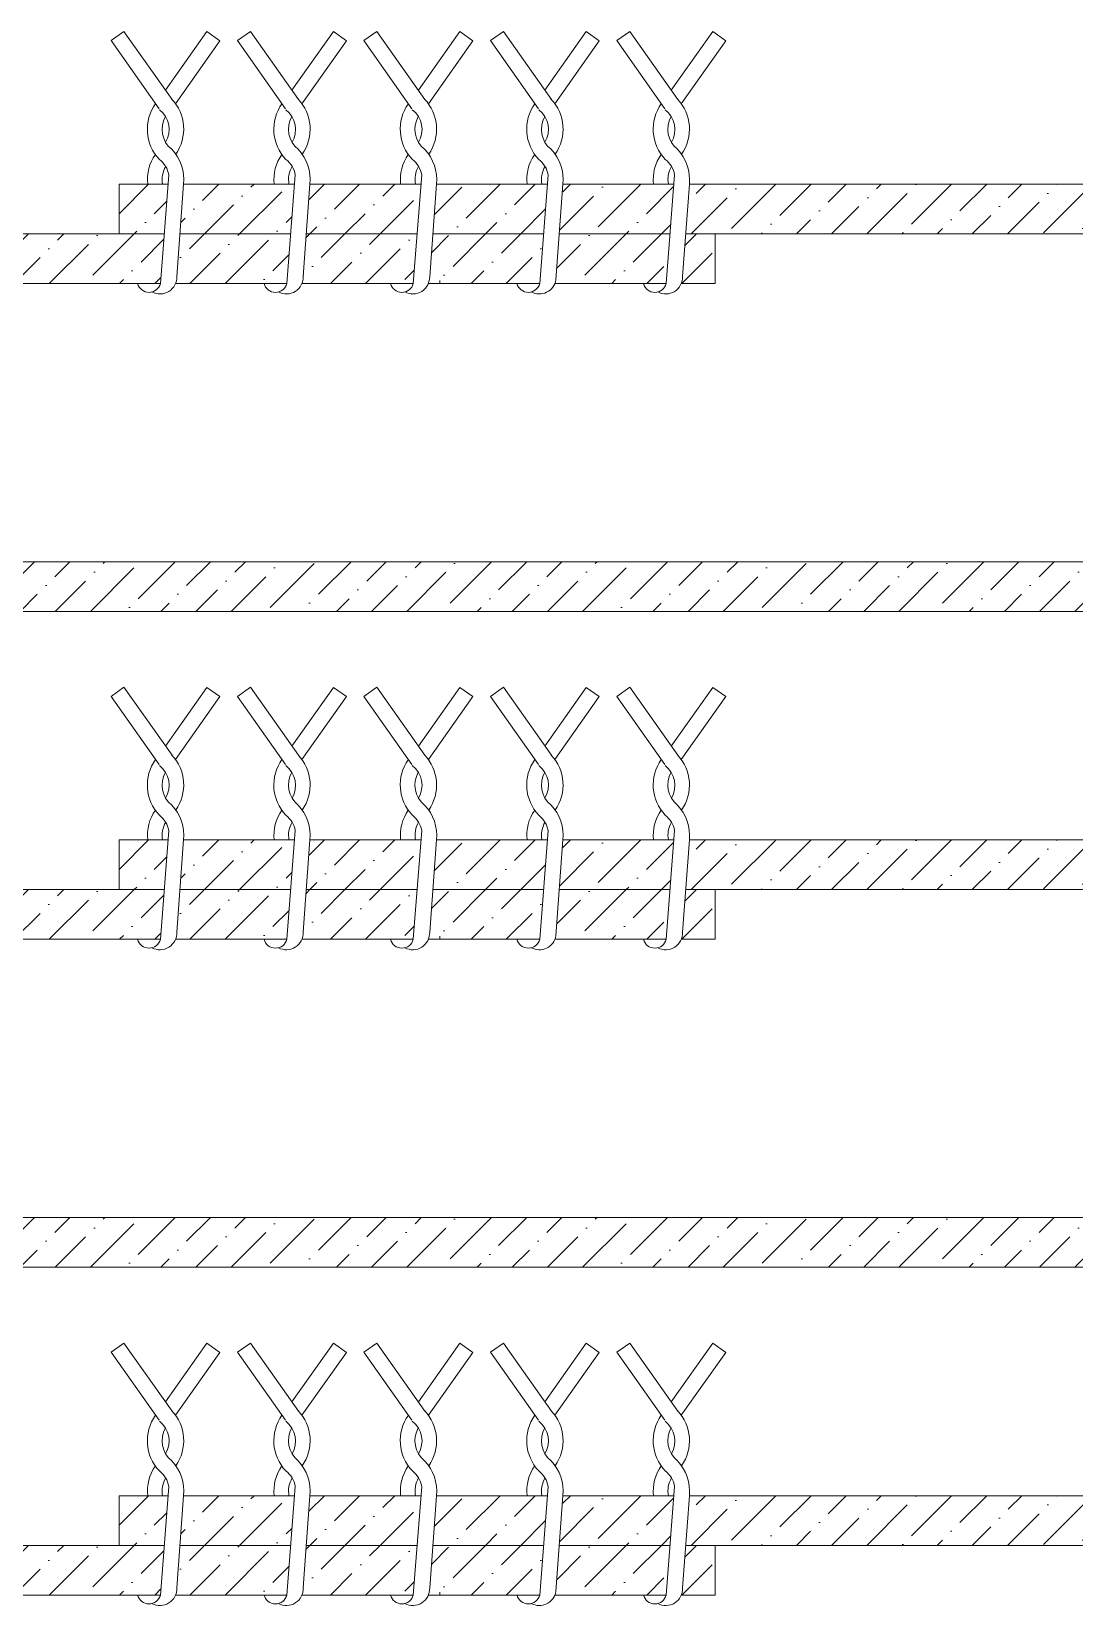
# Model space of a CAD drawing. Header units: millimetres. Extents: x 806395 to 2097197, y -233789 to 193681.
# Drawn here: x 2061384 to 2063902, y -100491 to -96691 of the extents above; entities that cross this region are included whole.
import ezdxf

# ---------------------------------------------------------------- set-up
doc = ezdxf.new("R2010")
doc.units = ezdxf.units.MM
doc.layers.add('XAMUTLAR', color=125, linetype='Continuous', lineweight=25)
pattern_1 = [(45, (-1735.91989, -1255.2616), (0.0530396377, 0.1944786716), [0.25003125, -0.05000625, 0, -0.05000625])]
pattern_2 = [(45, (-1730.521, -1256.5808), (0.0530396377, 0.1944786716), [0.25003125, -0.05000625, 0, -0.05000625])]
pattern_3 = [(45, (-1735.91989, -1257.9), (0.0530396377, 0.1944786716), [0.25003125, -0.05000625, 0, -0.05000625])]
pattern_4 = [(45, (-1730.521, -1259.2192), (0.0530396377, 0.1944786716), [0.25003125, -0.05000625, 0, -0.05000625])]
pattern_5 = [(45, (-1735.91989, -1260.53839), (0.0530396377, 0.1944786716), [0.25003125, -0.05000625, 0, -0.05000625])]

# ---------------------------------------------------------------- blocks, each defined once
blk = doc.blocks.new('425')
at = {"lineweight": 15, "ltscale": 0.1}
h = blk.add_hatch(dxfattribs=at)
h.set_pattern_fill('ANSI36', color=256, scale=0.0315)
h.set_pattern_definition(pattern_1)
h.paths.add_polyline_path([(137.47099033, -90.87899576), (137.45635526, -91.0789035), (137.90218832, -91.0789035), (137.91768596, -90.87899576)])
h.paths.add_polyline_path([(136.96219365, -90.87899576), (136.94755859, -91.0789035), (137.39339165, -91.0789035), (137.40888929, -90.87899576)])
h.paths.add_polyline_path([(136.45339698, -90.87899576), (136.43876192, -91.0789035), (136.88459498, -91.0789035), (136.90009262, -90.87899576)])
h.paths.add_polyline_path([(136.37579831, -91.0789035), (136.39129594, -90.87899576), (135.94460031, -90.87899576), (135.92996525, -91.0789035)])
h.paths.add_polyline_path([(135.86700164, -91.0789035), (135.88249927, -90.87899576), (135.68498196, -90.87899576), (135.68498196, -91.0789035)])
h = blk.add_hatch(dxfattribs=at)
h.set_pattern_fill('ANSI36', color=256, scale=0.0315)
h.set_pattern_definition([(45, (-1730.521, -1253.9424), (0.0530396377, 0.1944786716), [0.25003125, -0.05000625, 0, -0.05000625])])
edge = h.paths.add_edge_path()
edge.add_line((145.72894932, -90.87899576), (137.979787, -90.87899576))
edge.add_line((137.979787, -90.87899576), (137.96515194, -91.0789035))
edge.add_line((137.96515194, -91.0789035), (145.72470205, -91.0789035))
edge.add_spline(control_points=[(145.72470205, -91.0789035), (145.74163658, -91.07092977), (145.73155274, -91.05149918), (145.71498839, -91.02832486)], knot_values=[0.2186273172, 0.2186273172, 0.2186273172, 0.2186273172, 0.3036316135, 0.3036316135, 0.3036316135, 0.3036316135], degree=3, periodic=0)
edge.add_spline(control_points=[(145.71498839, -91.02832486), (145.69401891, -90.99898753), (145.63031597, -90.92719478), (145.69573178, -90.89522812), (145.72894932, -90.87899576)], knot_values=[0, 0, 0, 0, 0.1076104201, 0.2186273172, 0.2186273172, 0.2186273172, 0.2186273172], degree=3, periodic=0)
h = blk.add_hatch(dxfattribs=at)
h.set_pattern_fill('ANSI36', color=256, scale=0.0315)
h.set_pattern_definition(pattern_1)
edge = h.paths.add_edge_path()
edge.add_line((137.96515194, -91.0789035), (137.95260176, -91.25033274))
edge.add_arc((137.88472984, -91.25296286), 0.06792286, -22.368052035, 2.219170838, ccw=False)
edge.add_line((137.94754207, -91.27881123), (138.08387483, -91.27881123))
edge.add_line((138.08387483, -91.27881123), (138.08387483, -91.0789035))
edge.add_line((138.08387483, -91.0789035), (137.96515194, -91.0789035))
edge = h.paths.add_edge_path()
edge.add_line((137.45635526, -91.0789035), (137.44276376, -91.2645568))
edge.add_arc((137.3759257, -91.25307969), 0.0678163, 337.701613791, 350.256470569, ccw=False)
edge.add_line((137.43867072, -91.27881123), (137.88669068, -91.27881123))
edge.add_line((137.88669068, -91.27881123), (137.90218832, -91.0789035))
edge.add_line((137.90218832, -91.0789035), (137.45635526, -91.0789035))
edge = h.paths.add_edge_path()
edge.add_line((136.94755859, -91.0789035), (136.93500842, -91.25033274))
edge.add_arc((136.8671365, -91.25296286), 0.06792286, -22.368052035, 2.219170838, ccw=False)
edge.add_line((136.92994873, -91.27881123), (137.37789401, -91.27881123))
edge.add_line((137.37789401, -91.27881123), (137.39339165, -91.0789035))
edge.add_line((137.39339165, -91.0789035), (136.94755859, -91.0789035))
edge = h.paths.add_edge_path()
edge.add_arc((136.35833982, -91.25296286), 0.06792286, 337.631947965, 362.21917084)
edge.add_line((136.42621175, -91.25033274), (136.43876192, -91.0789035))
edge.add_line((136.43876192, -91.0789035), (136.88459498, -91.0789035))
edge.add_line((136.88459498, -91.0789035), (136.86909734, -91.27881123))
edge.add_line((136.86909734, -91.27881123), (136.42115206, -91.27881123))
edge = h.paths.add_edge_path()
edge.add_arc((135.84954315, -91.25296286), 0.06792286, 337.631947965, 362.219172684)
edge.add_line((135.91741507, -91.25033274), (135.92996525, -91.0789035))
edge.add_line((135.92996525, -91.0789035), (136.37579831, -91.0789035))
edge.add_line((136.37579831, -91.0789035), (136.36030067, -91.27881123))
edge.add_line((136.36030067, -91.27881123), (135.91235539, -91.27881123))
h.paths.add_polyline_path([(132.42070406, -91.0789035), (132.40273586, -91.08784486), (132.38597857, -91.09715973), (132.37164308, -91.10722159), (132.36094031, -91.11840394), (132.35508115, -91.13108029), (132.35521222, -91.14560132), (132.3611037, -91.16182969), (132.37120413, -91.1791594), (132.38390866, -91.19696551), (132.39761247, -91.21462312), (132.41071072, -91.23150729), (132.42159856, -91.24699311), (132.42867117, -91.26045566), (132.4303237, -91.27127001), (132.42495133, -91.27881123), (135.851504, -91.27881123), (135.86700164, -91.0789035)])
h = blk.add_hatch(dxfattribs=at)
h.set_pattern_fill('ANSI36', color=256, scale=0.0315)
h.set_pattern_definition(pattern_2)
edge = h.paths.add_edge_path()
edge.add_line((143.36404481, -92.39810196), (143.35149463, -92.56953121))
edge.add_arc((143.28362271, -92.57216133), 0.06792286, -22.368052035, 2.219170838, ccw=False)
edge.add_line((143.34643495, -92.5980097), (143.4827677, -92.5980097))
edge.add_line((143.4827677, -92.5980097), (143.4827677, -92.39810196))
edge.add_line((143.4827677, -92.39810196), (143.36404481, -92.39810196))
edge = h.paths.add_edge_path()
edge.add_line((142.85524814, -92.39810196), (142.84165663, -92.58375526))
edge.add_arc((142.77481857, -92.57227815), 0.0678163, 337.701613791, 350.256470569, ccw=False)
edge.add_line((142.83756359, -92.5980097), (143.28558355, -92.5980097))
edge.add_line((143.28558355, -92.5980097), (143.30108119, -92.39810196))
edge.add_line((143.30108119, -92.39810196), (142.85524814, -92.39810196))
edge = h.paths.add_edge_path()
edge.add_line((142.34645146, -92.39810196), (142.33390129, -92.56953121))
edge.add_arc((142.26602937, -92.57216133), 0.06792286, -22.368052035, 2.219170838, ccw=False)
edge.add_line((142.3288416, -92.5980097), (142.77678688, -92.5980097))
edge.add_line((142.77678688, -92.5980097), (142.79228452, -92.39810196))
edge.add_line((142.79228452, -92.39810196), (142.34645146, -92.39810196))
edge = h.paths.add_edge_path()
edge.add_arc((141.75723269, -92.57216133), 0.06792286, 337.631947965, 362.21917084)
edge.add_line((141.82510462, -92.56953121), (141.83765479, -92.39810196))
edge.add_line((141.83765479, -92.39810196), (142.28348785, -92.39810196))
edge.add_line((142.28348785, -92.39810196), (142.26799021, -92.5980097))
edge.add_line((142.26799021, -92.5980097), (141.82004493, -92.5980097))
h.paths.add_polyline_path([(141.25039687, -92.5980097), (141.26589451, -92.39810196), (132.35357168, -92.39810196), (132.35373096, -92.5980097)])
edge = h.paths.add_edge_path()
edge.add_arc((141.24843602, -92.57216133), 0.06792286, 337.631947965, 362.219172683)
edge.add_line((141.31630795, -92.5695312), (141.32885812, -92.39810196))
edge.add_line((141.32885812, -92.39810196), (141.77469118, -92.39810196))
edge.add_line((141.77469118, -92.39810196), (141.75919354, -92.5980097))
edge.add_line((141.75919354, -92.5980097), (141.31124826, -92.5980097))
h = blk.add_hatch(dxfattribs=at)
h.set_pattern_fill('ANSI36', color=256, scale=0.0315)
h.set_pattern_definition(pattern_3)
h.paths.add_polyline_path([(137.47099033, -93.51739268), (137.45635526, -93.71730042), (137.90218832, -93.71730042), (137.91768596, -93.51739268)])
h.paths.add_polyline_path([(136.96219365, -93.51739268), (136.94755859, -93.71730042), (137.39339165, -93.71730042), (137.40888929, -93.51739268)])
h.paths.add_polyline_path([(136.45339698, -93.51739268), (136.43876192, -93.71730042), (136.88459498, -93.71730042), (136.90009262, -93.51739268)])
h.paths.add_polyline_path([(136.37579831, -93.71730042), (136.39129594, -93.51739268), (135.94460031, -93.51739268), (135.92996525, -93.71730042)])
h.paths.add_polyline_path([(135.86700164, -93.71730042), (135.88249927, -93.51739268), (135.68498196, -93.51739268), (135.68498196, -93.71730042)])
h = blk.add_hatch(dxfattribs=at)
h.set_pattern_fill('ANSI36', color=256, scale=0.0315)
h.set_pattern_definition(pattern_2)
edge = h.paths.add_edge_path()
edge.add_line((145.72894932, -93.51739268), (137.979787, -93.51739268))
edge.add_line((137.979787, -93.51739268), (137.96515194, -93.71730042))
edge.add_line((137.96515194, -93.71730042), (145.72470205, -93.71730042))
edge.add_spline(control_points=[(145.72470205, -93.71730042), (145.74163658, -93.70932669), (145.73155274, -93.6898961), (145.71498839, -93.66672178)], knot_values=[0.2186273172, 0.2186273172, 0.2186273172, 0.2186273172, 0.3036316135, 0.3036316135, 0.3036316135, 0.3036316135], degree=3, periodic=0)
edge.add_spline(control_points=[(145.71498839, -93.66672178), (145.69401891, -93.63738446), (145.63031597, -93.56559171), (145.69573178, -93.53362505), (145.72894932, -93.51739268)], knot_values=[0, 0, 0, 0, 0.1076104201, 0.2186273172, 0.2186273172, 0.2186273172, 0.2186273172], degree=3, periodic=0)
h = blk.add_hatch(dxfattribs=at)
h.set_pattern_fill('ANSI36', color=256, scale=0.0315)
h.set_pattern_definition(pattern_3)
edge = h.paths.add_edge_path()
edge.add_line((137.96515194, -93.71730042), (137.95260176, -93.88872967))
edge.add_arc((137.88472984, -93.89135979), 0.06792286, -22.368052035, 2.219170838, ccw=False)
edge.add_line((137.94754207, -93.91720816), (138.08387483, -93.91720816))
edge.add_line((138.08387483, -93.91720816), (138.08387483, -93.71730042))
edge.add_line((138.08387483, -93.71730042), (137.96515194, -93.71730042))
edge = h.paths.add_edge_path()
edge.add_line((137.45635526, -93.71730042), (137.44276376, -93.90295372))
edge.add_arc((137.3759257, -93.89147661), 0.0678163, 337.701613791, 350.256470569, ccw=False)
edge.add_line((137.43867072, -93.91720816), (137.88669068, -93.91720816))
edge.add_line((137.88669068, -93.91720816), (137.90218832, -93.71730042))
edge.add_line((137.90218832, -93.71730042), (137.45635526, -93.71730042))
edge = h.paths.add_edge_path()
edge.add_line((136.94755859, -93.71730042), (136.93500842, -93.88872967))
edge.add_arc((136.8671365, -93.89135979), 0.06792286, -22.368052035, 2.219170838, ccw=False)
edge.add_line((136.92994873, -93.91720816), (137.37789401, -93.91720816))
edge.add_line((137.37789401, -93.91720816), (137.39339165, -93.71730042))
edge.add_line((137.39339165, -93.71730042), (136.94755859, -93.71730042))
edge = h.paths.add_edge_path()
edge.add_arc((136.35833982, -93.89135979), 0.06792286, 337.631947965, 362.21917084)
edge.add_line((136.42621175, -93.88872967), (136.43876192, -93.71730042))
edge.add_line((136.43876192, -93.71730042), (136.88459498, -93.71730042))
edge.add_line((136.88459498, -93.71730042), (136.86909734, -93.91720816))
edge.add_line((136.86909734, -93.91720816), (136.42115206, -93.91720816))
edge = h.paths.add_edge_path()
edge.add_arc((135.84954315, -93.89135979), 0.06792286, 337.631947965, 362.219172684)
edge.add_line((135.91741507, -93.88872967), (135.92996525, -93.71730042))
edge.add_line((135.92996525, -93.71730042), (136.37579831, -93.71730042))
edge.add_line((136.37579831, -93.71730042), (136.36030067, -93.91720816))
edge.add_line((136.36030067, -93.91720816), (135.91235539, -93.91720816))
h.paths.add_polyline_path([(132.42070406, -93.71730042), (132.40273586, -93.72624179), (132.38597857, -93.73555665), (132.37164308, -93.74561851), (132.36094031, -93.75680087), (132.35508115, -93.76947721), (132.35521222, -93.78399825), (132.3611037, -93.80022662), (132.37120413, -93.81755632), (132.38390866, -93.83536244), (132.39761247, -93.85302004), (132.41071072, -93.86990422), (132.42159856, -93.88539004), (132.42867117, -93.89885258), (132.4303237, -93.90966693), (132.42495133, -93.91720816), (135.851504, -93.91720816), (135.86700164, -93.71730042)])
h = blk.add_hatch(dxfattribs=at)
h.set_pattern_fill('ANSI36', color=256, scale=0.0315)
h.set_pattern_definition(pattern_4)
edge = h.paths.add_edge_path()
edge.add_line((143.36404481, -95.03649888), (143.35149463, -95.20792813))
edge.add_arc((143.28362271, -95.21055825), 0.06792286, -22.368052035, 2.219170838, ccw=False)
edge.add_line((143.34643495, -95.23640662), (143.4827677, -95.23640662))
edge.add_line((143.4827677, -95.23640662), (143.4827677, -95.03649888))
edge.add_line((143.4827677, -95.03649888), (143.36404481, -95.03649888))
edge = h.paths.add_edge_path()
edge.add_line((142.85524814, -95.03649888), (142.84165663, -95.22215218))
edge.add_arc((142.77481857, -95.21067508), 0.0678163, 337.701613791, 350.256470569, ccw=False)
edge.add_line((142.83756359, -95.23640662), (143.28558355, -95.23640662))
edge.add_line((143.28558355, -95.23640662), (143.30108119, -95.03649888))
edge.add_line((143.30108119, -95.03649888), (142.85524814, -95.03649888))
edge = h.paths.add_edge_path()
edge.add_line((142.34645146, -95.03649888), (142.33390129, -95.20792813))
edge.add_arc((142.26602937, -95.21055825), 0.06792286, -22.368052035, 2.219170838, ccw=False)
edge.add_line((142.3288416, -95.23640662), (142.77678688, -95.23640662))
edge.add_line((142.77678688, -95.23640662), (142.79228452, -95.03649888))
edge.add_line((142.79228452, -95.03649888), (142.34645146, -95.03649888))
edge = h.paths.add_edge_path()
edge.add_arc((141.75723269, -95.21055825), 0.06792286, 337.631947965, 362.21917084)
edge.add_line((141.82510462, -95.20792813), (141.83765479, -95.03649888))
edge.add_line((141.83765479, -95.03649888), (142.28348785, -95.03649888))
edge.add_line((142.28348785, -95.03649888), (142.26799021, -95.23640662))
edge.add_line((142.26799021, -95.23640662), (141.82004493, -95.23640662))
h.paths.add_polyline_path([(141.25039687, -95.23640662), (141.26589451, -95.03649888), (132.34948369, -95.03649888), (132.35357168, -95.23640662)])
edge = h.paths.add_edge_path()
edge.add_arc((141.24843602, -95.21055825), 0.06792286, 337.631947965, 362.219172683)
edge.add_line((141.31630795, -95.20792813), (141.32885812, -95.03649888))
edge.add_line((141.32885812, -95.03649888), (141.77469118, -95.03649888))
edge.add_line((141.77469118, -95.03649888), (141.75919354, -95.23640662))
edge.add_line((141.75919354, -95.23640662), (141.31124826, -95.23640662))
h = blk.add_hatch(dxfattribs=at)
h.set_pattern_fill('ANSI36', color=256, scale=0.0315)
h.set_pattern_definition(pattern_5)
h.paths.add_polyline_path([(137.47099033, -96.1557896), (137.45635526, -96.35569734), (137.90218832, -96.35569734), (137.91768596, -96.1557896)])
h.paths.add_polyline_path([(136.96219365, -96.1557896), (136.94755859, -96.35569734), (137.39339165, -96.35569734), (137.40888929, -96.1557896)])
h.paths.add_polyline_path([(136.45339698, -96.1557896), (136.43876192, -96.35569734), (136.88459498, -96.35569734), (136.90009262, -96.1557896)])
h.paths.add_polyline_path([(136.37579831, -96.35569734), (136.39129594, -96.1557896), (135.94460031, -96.1557896), (135.92996525, -96.35569734)])
h.paths.add_polyline_path([(135.86700164, -96.35569734), (135.88249927, -96.1557896), (135.68498196, -96.1557896), (135.68498196, -96.35569734)])
h = blk.add_hatch(dxfattribs=at)
h.set_pattern_fill('ANSI36', color=256, scale=0.0315)
h.set_pattern_definition(pattern_4)
edge = h.paths.add_edge_path()
edge.add_line((145.72894932, -96.1557896), (137.979787, -96.1557896))
edge.add_line((137.979787, -96.1557896), (137.96515194, -96.35569734))
edge.add_line((137.96515194, -96.35569734), (145.72470205, -96.35569734))
edge.add_spline(control_points=[(145.72470205, -96.35569734), (145.74163658, -96.34772361), (145.73155274, -96.32829303), (145.71498839, -96.3051187)], knot_values=[0.2186273172, 0.2186273172, 0.2186273172, 0.2186273172, 0.3036316135, 0.3036316135, 0.3036316135, 0.3036316135], degree=3, periodic=0)
edge.add_spline(control_points=[(145.71498839, -96.3051187), (145.69401891, -96.27578138), (145.63031597, -96.20398863), (145.69573178, -96.17202197), (145.72894932, -96.1557896)], knot_values=[0, 0, 0, 0, 0.1076104201, 0.2186273172, 0.2186273172, 0.2186273172, 0.2186273172], degree=3, periodic=0)
h = blk.add_hatch(dxfattribs=at)
h.set_pattern_fill('ANSI36', color=256, scale=0.0315)
h.set_pattern_definition(pattern_5)
edge = h.paths.add_edge_path()
edge.add_line((137.96515194, -96.35569734), (137.95260176, -96.52712659))
edge.add_arc((137.88472984, -96.52975671), 0.06792286, -22.368052035, 2.219170838, ccw=False)
edge.add_line((137.94754207, -96.55560508), (138.08387483, -96.55560508))
edge.add_line((138.08387483, -96.55560508), (138.08387483, -96.35569734))
edge.add_line((138.08387483, -96.35569734), (137.96515194, -96.35569734))
edge = h.paths.add_edge_path()
edge.add_line((137.45635526, -96.35569734), (137.44276376, -96.54135065))
edge.add_arc((137.3759257, -96.52987354), 0.0678163, 337.701613791, 350.256470569, ccw=False)
edge.add_line((137.43867072, -96.55560508), (137.88669068, -96.55560508))
edge.add_line((137.88669068, -96.55560508), (137.90218832, -96.35569734))
edge.add_line((137.90218832, -96.35569734), (137.45635526, -96.35569734))
edge = h.paths.add_edge_path()
edge.add_line((136.94755859, -96.35569734), (136.93500842, -96.52712659))
edge.add_arc((136.8671365, -96.52975671), 0.06792286, -22.368052035, 2.219170838, ccw=False)
edge.add_line((136.92994873, -96.55560508), (137.37789401, -96.55560508))
edge.add_line((137.37789401, -96.55560508), (137.39339165, -96.35569734))
edge.add_line((137.39339165, -96.35569734), (136.94755859, -96.35569734))
edge = h.paths.add_edge_path()
edge.add_arc((136.35833982, -96.52975671), 0.06792286, 337.631947965, 362.21917084)
edge.add_line((136.42621175, -96.52712659), (136.43876192, -96.35569734))
edge.add_line((136.43876192, -96.35569734), (136.88459498, -96.35569734))
edge.add_line((136.88459498, -96.35569734), (136.86909734, -96.55560508))
edge.add_line((136.86909734, -96.55560508), (136.42115206, -96.55560508))
edge = h.paths.add_edge_path()
edge.add_arc((135.84954315, -96.52975671), 0.06792286, 337.631947965, 362.219172684)
edge.add_line((135.91741507, -96.52712659), (135.92996525, -96.35569734))
edge.add_line((135.92996525, -96.35569734), (136.37579831, -96.35569734))
edge.add_line((136.37579831, -96.35569734), (136.36030067, -96.55560508))
edge.add_line((136.36030067, -96.55560508), (135.91235539, -96.55560508))
h.paths.add_polyline_path([(132.42070406, -96.35569734), (132.40273586, -96.36463871), (132.38597857, -96.37395357), (132.37164308, -96.38401544), (132.36094031, -96.39519779), (132.35508115, -96.40787414), (132.35521222, -96.42239517), (132.3611037, -96.43862354), (132.37120413, -96.45595324), (132.38390866, -96.47375936), (132.39761247, -96.49141696), (132.41071072, -96.50830114), (132.42159856, -96.52378696), (132.42867117, -96.5372495), (132.4303237, -96.54806385), (132.42495133, -96.55560508), (135.851504, -96.55560508), (135.86700164, -96.35569734)])
at = {"layer": 'XAMUTLAR', "color": 0, "lineweight": 15}
for p, q in [((135.65276011, -90.30163537), (135.70502264, -90.26474568)), ((135.65276011, -90.30163537), (135.84595816, -90.57534387)), ((135.70502264, -90.26474568), (135.8982207, -90.53845419)), ((136.03870978, -90.26537815), (135.87208943, -90.50143336)), ((136.09097232, -90.30226784), (135.91230601, -90.55538886)), ((136.03870978, -90.26537815), (136.09097232, -90.30226784)), ((136.16155678, -90.30163537), (136.21381932, -90.26474568)), ((136.16155678, -90.30163537), (136.35475483, -90.57534387)), ((136.21381932, -90.26474568), (136.40701737, -90.53845419)), ((136.54750645, -90.26537815), (136.3808861, -90.50143336)), ((136.59976899, -90.30226784), (136.42110268, -90.55538886)), ((136.54750645, -90.26537815), (136.59976899, -90.30226784)), ((136.67035345, -90.30163537), (136.72261599, -90.26474568)), ((136.67035345, -90.30163537), (136.8635515, -90.57534387)), ((136.72261599, -90.26474568), (136.91581404, -90.53845419)), ((137.05630312, -90.26537815), (136.88968277, -90.50143336)), ((137.10856566, -90.30226784), (136.92989935, -90.55538886)), ((137.05630312, -90.26537815), (137.10856566, -90.30226784)), ((137.17915012, -90.30163537), (137.23141266, -90.26474568)), ((137.17915012, -90.30163537), (137.37234817, -90.57534387)), ((137.23141266, -90.26474568), (137.42461071, -90.53845419)), ((137.5650998, -90.26537815), (137.39847944, -90.50143336)), ((137.61736233, -90.30226784), (137.43869602, -90.55538886)), ((137.5650998, -90.26537815), (137.61736233, -90.30226784)), ((137.68794679, -90.30163537), (137.74020933, -90.26474568)), ((137.68794679, -90.30163537), (137.88114485, -90.57534387)), ((137.74020933, -90.26474568), (137.93340738, -90.53845419)), ((138.07389647, -90.26537815), (137.90727611, -90.50143336)), ((138.12615901, -90.30226784), (137.94749269, -90.55538886)), ((138.07389647, -90.26537815), (138.12615901, -90.30226784)), ((135.88541078, -90.84143951), (135.851504, -91.27881123)), ((136.39420745, -90.84143951), (136.36030067, -91.27881123)), ((136.90300412, -90.84143951), (136.86909734, -91.27881123)), ((137.4118008, -90.84143951), (137.37789401, -91.27881123)), ((137.92059747, -90.84143951), (137.88669068, -91.27881123)), ((135.88249927, -90.87899576), (135.68498196, -90.87899576)), ((135.68498196, -90.87899576), (135.68498196, -91.0789035)), ((135.94460031, -90.87899576), (135.91741507, -91.25033274)), ((136.39129594, -90.87899576), (135.94460031, -90.87899576)), ((136.45339698, -90.87899576), (136.42621175, -91.25033274)), ((136.90009262, -90.87899576), (136.45339698, -90.87899576)), ((136.88442839, -90.87899576), (136.90009262, -90.87899576)), ((136.96219365, -90.87899576), (136.93500842, -91.25033274)), ((137.40888929, -90.87899576), (136.96219365, -90.87899576)), ((136.96219365, -90.87899576), (137.40888929, -90.87899576)), ((137.47099033, -90.87899576), (137.44276376, -91.2645568)), ((137.91768596, -90.87899576), (137.47099033, -90.87899576)), ((137.47099033, -90.87899576), (137.91768596, -90.87899576)), ((137.979787, -90.87899576), (137.95260176, -91.25033274)), ((138.08387483, -90.87899576), (137.979787, -90.87899576)), ((137.979787, -90.87899576), (138.08387483, -90.87899576)), ((136.37579831, -91.0789035), (135.92996525, -91.0789035)), ((136.37579831, -91.0789035), (135.92996525, -91.0789035)), ((136.88459498, -91.0789035), (136.43876192, -91.0789035)), ((136.88459498, -91.0789035), (136.43876192, -91.0789035)), ((137.0954131, -91.0789035), (136.94755859, -91.0789035)), ((137.39339165, -91.0789035), (136.94755859, -91.0789035)), ((136.97633531, -91.0789035), (137.39339165, -91.0789035)), ((137.90218832, -91.0789035), (137.45635526, -91.0789035)), ((137.45635526, -91.0789035), (137.90218832, -91.0789035)), ((141.29485954, -91.0789035), (137.96515194, -91.0789035)), ((137.96515194, -91.0789035), (138.08387483, -91.0789035)), ((138.08387483, -91.0789035), (138.08387483, -91.27881123)), ((136.36030067, -91.27881123), (135.91235539, -91.27881123)), ((136.86909734, -91.27881123), (136.42115206, -91.27881123)), ((137.37789401, -91.27881123), (136.92994873, -91.27881123)), ((137.88669068, -91.27881123), (137.43867072, -91.27881123)), ((138.08387483, -91.27881123), (137.94754207, -91.27881123)), ((135.65276011, -92.94003229), (135.70502264, -92.9031426)), ((135.70502264, -92.9031426), (135.8982207, -93.17685111)), ((136.03870978, -92.90377507), (135.87208943, -93.13983029)), ((136.03870978, -92.90377507), (136.09097232, -92.94066476)), ((136.16155678, -92.94003229), (136.21381932, -92.9031426)), ((136.21381932, -92.9031426), (136.40701737, -93.17685111)), ((136.54750645, -92.90377507), (136.3808861, -93.13983029)), ((136.54750645, -92.90377507), (136.59976899, -92.94066476)), ((136.67035345, -92.94003229), (136.72261599, -92.9031426)), ((136.72261599, -92.9031426), (136.91581404, -93.17685111)), ((137.05630312, -92.90377507), (136.88968277, -93.13983029)), ((137.05630312, -92.90377507), (137.10856566, -92.94066476)), ((137.17915012, -92.94003229), (137.23141266, -92.9031426)), ((137.23141266, -92.9031426), (137.42461071, -93.17685111)), ((137.5650998, -92.90377507), (137.39847944, -93.13983029)), ((137.5650998, -92.90377507), (137.61736233, -92.94066476)), ((137.68794679, -92.94003229), (137.74020933, -92.9031426)), ((137.74020933, -92.9031426), (137.93340738, -93.17685111)), ((138.07389647, -92.90377507), (137.90727611, -93.13983029)), ((138.07389647, -92.90377507), (138.12615901, -92.94066476)), ((135.65276011, -92.94003229), (135.84595816, -93.2137408)), ((136.09097232, -92.94066476), (135.91230601, -93.19378578)), ((136.16155678, -92.94003229), (136.35475483, -93.2137408)), ((136.59976899, -92.94066476), (136.42110268, -93.19378578)), ((136.67035345, -92.94003229), (136.8635515, -93.2137408)), ((137.10856566, -92.94066476), (136.92989935, -93.19378578)), ((137.17915012, -92.94003229), (137.37234817, -93.2137408)), ((137.61736233, -92.94066476), (137.43869602, -93.19378578)), ((137.68794679, -92.94003229), (137.88114485, -93.2137408)), ((138.12615901, -92.94066476), (137.94749269, -93.19378578)), ((135.88249927, -93.51739268), (135.68498196, -93.51739268)), ((135.68498196, -93.51739268), (135.68498196, -93.71730042)), ((135.88541078, -93.47983643), (135.851504, -93.91720816)), ((135.94460031, -93.51739268), (135.91741507, -93.88872967)), ((136.39129594, -93.51739268), (135.94460031, -93.51739268)), ((136.39420745, -93.47983643), (136.36030067, -93.91720816)), ((136.45339698, -93.51739268), (136.42621175, -93.88872967)), ((136.90009262, -93.51739268), (136.45339698, -93.51739268)), ((136.90300412, -93.47983643), (136.86909734, -93.91720816)), ((136.88442839, -93.51739268), (136.90009262, -93.51739268)), ((136.96219365, -93.51739268), (136.93500842, -93.88872967)), ((137.40888929, -93.51739268), (136.96219365, -93.51739268)), ((136.96219365, -93.51739268), (137.40888929, -93.51739268)), ((137.4118008, -93.47983643), (137.37789401, -93.91720816)), ((137.47099033, -93.51739268), (137.44276376, -93.90295372)), ((137.91768596, -93.51739268), (137.47099033, -93.51739268)), ((137.47099033, -93.51739268), (137.91768596, -93.51739268)), ((137.92059747, -93.47983643), (137.88669068, -93.91720816)), ((137.979787, -93.51739268), (137.95260176, -93.88872967)), ((138.08387483, -93.51739268), (137.979787, -93.51739268)), ((137.979787, -93.51739268), (138.08387483, -93.51739268)), ((136.37579831, -93.71730042), (135.92996525, -93.71730042)), ((136.37579831, -93.71730042), (135.92996525, -93.71730042)), ((136.88459498, -93.71730042), (136.43876192, -93.71730042)), ((136.88459498, -93.71730042), (136.43876192, -93.71730042)), ((137.0954131, -93.71730042), (136.94755859, -93.71730042)), ((137.39339165, -93.71730042), (136.94755859, -93.71730042)), ((136.97633531, -93.71730042), (137.39339165, -93.71730042)), ((137.90218832, -93.71730042), (137.45635526, -93.71730042)), ((137.45635526, -93.71730042), (137.90218832, -93.71730042)), ((138.29485954, -93.71730042), (137.96515194, -93.71730042)), ((137.96515194, -93.71730042), (138.08387483, -93.71730042)), ((138.08387483, -93.71730042), (138.08387483, -93.91720816)), ((136.36030067, -93.91720816), (135.91235539, -93.91720816)), ((136.86909734, -93.91720816), (136.42115206, -93.91720816)), ((137.37789401, -93.91720816), (136.92994873, -93.91720816)), ((137.88669068, -93.91720816), (137.43867072, -93.91720816)), ((138.08387483, -93.91720816), (137.94754207, -93.91720816)), ((135.65276011, -95.57842921), (135.70502264, -95.54153953)), ((135.70502264, -95.54153953), (135.8982207, -95.81524803)), ((136.03870978, -95.542172), (135.87208943, -95.77822721)), ((136.03870978, -95.542172), (136.09097232, -95.57906168)), ((136.16155678, -95.57842921), (136.21381932, -95.54153953)), ((136.21381932, -95.54153953), (136.40701737, -95.81524803)), ((136.54750645, -95.542172), (136.3808861, -95.77822721)), ((136.54750645, -95.542172), (136.59976899, -95.57906168)), ((136.67035345, -95.57842921), (136.72261599, -95.54153953)), ((136.72261599, -95.54153953), (136.91581404, -95.81524803)), ((137.05630312, -95.542172), (136.88968277, -95.77822721)), ((137.05630312, -95.542172), (137.10856566, -95.57906168)), ((137.17915012, -95.57842921), (137.23141266, -95.54153953)), ((137.23141266, -95.54153953), (137.42461071, -95.81524803)), ((137.5650998, -95.542172), (137.39847944, -95.77822721)), ((137.5650998, -95.542172), (137.61736233, -95.57906168)), ((137.68794679, -95.57842921), (137.74020933, -95.54153953)), ((137.74020933, -95.54153953), (137.93340738, -95.81524803)), ((138.07389647, -95.542172), (137.90727611, -95.77822721)), ((138.07389647, -95.542172), (138.12615901, -95.57906168)), ((135.65276011, -95.57842921), (135.84595816, -95.85213772)), ((136.09097232, -95.57906168), (135.91230601, -95.83218271)), ((136.16155678, -95.57842921), (136.35475483, -95.85213772)), ((136.59976899, -95.57906168), (136.42110268, -95.83218271)), ((136.67035345, -95.57842921), (136.8635515, -95.85213772)), ((137.10856566, -95.57906168), (136.92989935, -95.83218271)), ((137.17915012, -95.57842921), (137.37234817, -95.85213772)), ((137.61736233, -95.57906168), (137.43869602, -95.83218271)), ((137.68794679, -95.57842921), (137.88114485, -95.85213772)), ((138.12615901, -95.57906168), (137.94749269, -95.83218271)), ((135.88541078, -96.11823335), (135.851504, -96.55560508)), ((136.39420745, -96.11823335), (136.36030067, -96.55560508)), ((136.90300412, -96.11823335), (136.86909734, -96.55560508)), ((137.4118008, -96.11823335), (137.37789401, -96.55560508)), ((137.92059747, -96.11823335), (137.88669068, -96.55560508)), ((135.88249927, -96.1557896), (135.68498196, -96.1557896)), ((135.68498196, -96.1557896), (135.68498196, -96.35569734)), ((135.94460031, -96.1557896), (135.91741507, -96.52712659)), ((136.39129594, -96.1557896), (135.94460031, -96.1557896)), ((136.45339698, -96.1557896), (136.42621175, -96.52712659)), ((136.90009262, -96.1557896), (136.45339698, -96.1557896)), ((136.88442839, -96.1557896), (136.90009262, -96.1557896)), ((136.96219365, -96.1557896), (136.93500842, -96.52712659)), ((137.40888929, -96.1557896), (136.96219365, -96.1557896)), ((136.96219365, -96.1557896), (137.40888929, -96.1557896)), ((137.47099033, -96.1557896), (137.44276376, -96.54135065)), ((137.91768596, -96.1557896), (137.47099033, -96.1557896)), ((137.47099033, -96.1557896), (137.91768596, -96.1557896)), ((137.979787, -96.1557896), (137.95260176, -96.52712659)), ((138.08387483, -96.1557896), (137.979787, -96.1557896)), ((137.979787, -96.1557896), (138.08387483, -96.1557896)), ((136.37579831, -96.35569734), (135.92996525, -96.35569734)), ((136.37579831, -96.35569734), (135.92996525, -96.35569734)), ((136.88459498, -96.35569734), (136.43876192, -96.35569734)), ((136.88459498, -96.35569734), (136.43876192, -96.35569734)), ((137.0954131, -96.35569734), (136.94755859, -96.35569734)), ((137.39339165, -96.35569734), (136.94755859, -96.35569734)), ((136.97633531, -96.35569734), (137.39339165, -96.35569734)), ((137.90218832, -96.35569734), (137.45635526, -96.35569734)), ((137.45635526, -96.35569734), (137.90218832, -96.35569734)), ((141.29485954, -96.35569734), (137.96515194, -96.35569734)), ((137.96515194, -96.35569734), (138.08387483, -96.35569734)), ((138.08387483, -96.35569734), (138.08387483, -96.55560508)), ((136.36030067, -96.55560508), (135.91235539, -96.55560508)), ((136.86909734, -96.55560508), (136.42115206, -96.55560508)), ((137.37789401, -96.55560508), (136.92994873, -96.55560508)), ((137.88669068, -96.55560508), (137.43867072, -96.55560508)), ((138.08387483, -96.55560508), (137.94754207, -96.55560508))]:
    blk.add_line(p, q, dxfattribs=at)
for points in [[(135.68498196, -90.88384994), (135.68498196, -90.87899576), (135.88249927, -90.87899576)], [(135.94460031, -90.87899576), (136.39129594, -90.87899576)], [(136.45339698, -90.87899576), (136.90009262, -90.87899576)], [(136.96219365, -90.87899576), (137.40888929, -90.87899576)], [(137.47099033, -90.87899576), (137.91768596, -90.87899576)], [(137.979787, -90.87899576), (145.72894932, -90.87899576)], [(135.86700164, -91.0789035), (132.42070406, -91.0789035)], [(136.37579831, -91.0789035), (135.92996525, -91.0789035)], [(136.88459498, -91.0789035), (136.43876192, -91.0789035)], [(136.88459498, -91.0789035), (136.88442839, -91.0789035), (136.88442839, -91.0789035)], [(137.0954131, -91.0789035), (137.0954131, -91.0789035), (136.94755859, -91.0789035)], [(137.39339165, -91.0789035), (136.94755859, -91.0789035)], [(137.90218832, -91.0789035), (137.45635526, -91.0789035)], [(145.72470205, -91.0789035), (137.96515194, -91.0789035)], [(132.42495133, -91.27881123), (135.851504, -91.27881123)], [(135.91235539, -91.27881123), (136.36030067, -91.27881123)], [(136.42115206, -91.27881123), (136.86909734, -91.27881123)], [(136.92994873, -91.27881123), (136.97633531, -91.27881123), (136.97633531, -91.2667843)], [(141.26589451, -92.39810196), (132.34948369, -92.39810196)], [(132.35373096, -92.5980097), (141.25039687, -92.5980097)], [(135.68498196, -93.52224686), (135.68498196, -93.51739268), (135.88249927, -93.51739268)], [(135.94460031, -93.51739268), (136.39129594, -93.51739268)], [(136.45339698, -93.51739268), (136.90009262, -93.51739268)], [(136.96219365, -93.51739268), (137.40888929, -93.51739268)], [(137.47099033, -93.51739268), (137.91768596, -93.51739268)], [(137.979787, -93.51739268), (145.72894932, -93.51739268)], [(135.86700164, -93.71730042), (132.42070406, -93.71730042)], [(136.37579831, -93.71730042), (135.92996525, -93.71730042)], [(136.88459498, -93.71730042), (136.43876192, -93.71730042)], [(136.88459498, -93.71730042), (136.88442839, -93.71730042), (136.88442839, -93.71730042)], [(137.0954131, -93.71730042), (137.0954131, -93.71730042), (136.94755859, -93.71730042)], [(137.39339165, -93.71730042), (136.94755859, -93.71730042)], [(137.90218832, -93.71730042), (137.45635526, -93.71730042)], [(145.72470205, -93.71730042), (137.96515194, -93.71730042)], [(132.42495133, -93.91720816), (135.851504, -93.91720816)], [(135.91235539, -93.91720816), (136.36030067, -93.91720816)], [(136.42115206, -93.91720816), (136.86909734, -93.91720816)], [(136.92994873, -93.91720816), (136.97633531, -93.91720816), (136.97633531, -93.90518123)], [(141.26589451, -95.03649888), (132.34948369, -95.03649888)], [(132.35357168, -95.23640662), (141.25039687, -95.23640662)], [(135.68498196, -96.16064378), (135.68498196, -96.1557896), (135.88249927, -96.1557896)], [(135.94460031, -96.1557896), (136.39129594, -96.1557896)], [(136.45339698, -96.1557896), (136.90009262, -96.1557896)], [(136.96219365, -96.1557896), (137.40888929, -96.1557896)], [(137.47099033, -96.1557896), (137.91768596, -96.1557896)], [(137.979787, -96.1557896), (145.72894932, -96.1557896)], [(135.86700164, -96.35569734), (132.42070406, -96.35569734)], [(136.37579831, -96.35569734), (135.92996525, -96.35569734)], [(136.88459498, -96.35569734), (136.43876192, -96.35569734)], [(136.88459498, -96.35569734), (136.88442839, -96.35569734), (136.88442839, -96.35569734)], [(137.0954131, -96.35569734), (137.0954131, -96.35569734), (136.94755859, -96.35569734)], [(137.39339165, -96.35569734), (136.94755859, -96.35569734)], [(137.90218832, -96.35569734), (137.45635526, -96.35569734)], [(145.72470205, -96.35569734), (137.96515194, -96.35569734)], [(132.42495133, -96.55560508), (135.851504, -96.55560508)], [(135.91235539, -96.55560508), (136.36030067, -96.55560508)], [(136.42115206, -96.55560508), (136.86909734, -96.55560508)], [(136.92994873, -96.55560508), (136.97633531, -96.55560508), (136.97633531, -96.54357815)]]:
    blk.add_lwpolyline(points, dxfattribs=at)
for centre, radius, start, end in [((135.97543347, -90.65792397), 0.17641741, 144.464487079, 223.606414731), ((135.76874538, -90.65792397), 0.17641741, 325.097118916, 43.499870886), ((136.48423014, -90.65792397), 0.17641741, 144.464487079, 223.606414731), ((136.27754205, -90.65792397), 0.17641741, 325.097118916, 43.499870886), ((136.99302682, -90.65792397), 0.17641741, 144.464487079, 223.606414731), ((136.78633873, -90.65792397), 0.17641741, 325.097118916, 43.499870886), ((137.50182349, -90.65792397), 0.17641741, 144.464487079, 223.606414731), ((137.2951354, -90.65792397), 0.17641741, 325.097118916, 43.499870886), ((138.01062016, -90.65792397), 0.17641741, 144.464487079, 223.606414731), ((137.80393207, -90.65792397), 0.17641741, 325.097118916, 43.499870886), ((135.78634585, -90.65914838), 0.10022915, 329.149741537, 52.425713995), ((135.96134383, -90.65794583), 0.10333859, 150.189985466, 231.424517034), ((136.29514252, -90.65914838), 0.10022915, 329.149741537, 52.425713995), ((136.4701405, -90.65794583), 0.10333859, 150.189985466, 231.424517034), ((136.80393919, -90.65914838), 0.10022915, 329.149741537, 52.425713995), ((136.97893717, -90.65794583), 0.10333859, 150.189985466, 231.424517034), ((137.31273587, -90.65914838), 0.10022915, 329.149741537, 52.425713995), ((137.48773384, -90.65794583), 0.10333859, 150.189985466, 231.424517034), ((137.82153254, -90.65914838), 0.10022915, 329.149741537, 52.425713995), ((137.99653051, -90.65794583), 0.10333859, 150.189985466, 231.424517034), ((135.76916466, -90.86040984), 0.17641741, 353.952558392, 43.606414731), ((136.27796134, -90.86040984), 0.17641741, 353.952558392, 43.606414731), ((136.78675801, -90.86040984), 0.17641741, 353.952558392, 43.606414731), ((137.29555468, -90.86040984), 0.17641741, 353.952558392, 43.606414731), ((137.80435135, -90.86040984), 0.17641741, 353.952558392, 43.606414731), ((135.97585275, -90.86040984), 0.17641741, 145.097118916, 186.047441608), ((135.78676513, -90.85918544), 0.10022915, 10.198184921, 52.564954436), ((135.96176311, -90.86038798), 0.10333859, 149.402548352, 190.373606453), ((136.48464943, -90.86040984), 0.17641741, 145.097118916, 186.047441608), ((136.2955618, -90.85918544), 0.10022915, 10.198184921, 52.564954436), ((136.47055978, -90.86038798), 0.10333859, 149.402548352, 190.373606453), ((136.9934461, -90.86040984), 0.17641741, 145.097118916, 186.047441608), ((136.80435847, -90.85918544), 0.10022915, 10.198184921, 52.564954436), ((136.97935645, -90.86038798), 0.10333859, 149.402548352, 190.373606453), ((137.50224277, -90.86040984), 0.17641741, 145.097118916, 186.047441608), ((137.31315515, -90.85918544), 0.10022915, 10.198184921, 52.564954436), ((137.48815312, -90.86038798), 0.10333859, 149.402548352, 190.373606453), ((138.01103944, -90.86040984), 0.17641741, 145.097118916, 186.047441608), ((137.82195182, -90.85918544), 0.10022915, 10.198184921, 52.564954436), ((137.99694979, -90.86038798), 0.10333859, 149.402548352, 190.373606453), ((135.84954315, -91.25296286), 0.06792286, 241.912259703, 2.219172411), ((136.35833982, -91.25296286), 0.06792286, 241.912259703, 2.219172411), ((136.8671365, -91.25296286), 0.06792286, 241.912259703, 2.219172411), ((137.88472984, -91.25296286), 0.06792286, 241.912259703, 2.219172411), ((135.80567442, -91.2671034), 0.04730141, 194.330546958, 345.669453042), ((136.31447109, -91.2671034), 0.04730141, 194.330546958, 345.669453042), ((136.82326776, -91.2671034), 0.04730141, 194.330546958, 345.669453042), ((137.33206443, -91.2671034), 0.04730141, 194.330546958, 345.669453042), ((137.3759257, -91.25307969), 0.0678163, 241.871361744, 350.256470735), ((137.8408611, -91.2671034), 0.04730141, 194.330546958, 345.669453042), ((135.97543347, -93.2963209), 0.17641741, 144.464487079, 223.606414731), ((135.78634585, -93.2975453), 0.10022915, 329.149741537, 52.425713995), ((135.76874538, -93.2963209), 0.17641741, 325.097118916, 43.499870886), ((136.48423014, -93.2963209), 0.17641741, 144.464487079, 223.606414731), ((136.29514252, -93.2975453), 0.10022915, 329.149741537, 52.425713995), ((136.27754205, -93.2963209), 0.17641741, 325.097118916, 43.499870886), ((136.99302682, -93.2963209), 0.17641741, 144.464487079, 223.606414731), ((136.80393919, -93.2975453), 0.10022915, 329.149741537, 52.425713995), ((136.78633873, -93.2963209), 0.17641741, 325.097118916, 43.499870886), ((137.50182349, -93.2963209), 0.17641741, 144.464487079, 223.606414731), ((137.31273587, -93.2975453), 0.10022915, 329.149741537, 52.425713995), ((137.2951354, -93.2963209), 0.17641741, 325.097118916, 43.499870886), ((138.01062016, -93.2963209), 0.17641741, 144.464487079, 223.606414731), ((137.82153254, -93.2975453), 0.10022915, 329.149741537, 52.425713995), ((137.80393207, -93.2963209), 0.17641741, 325.097118916, 43.499870886), ((135.96134383, -93.29634276), 0.10333859, 150.189985466, 231.424517034), ((136.4701405, -93.29634276), 0.10333859, 150.189985466, 231.424517034), ((136.97893717, -93.29634276), 0.10333859, 150.189985466, 231.424517034), ((137.48773384, -93.29634276), 0.10333859, 150.189985466, 231.424517034), ((137.99653051, -93.29634276), 0.10333859, 150.189985466, 231.424517034), ((135.97585275, -93.49880676), 0.17641741, 145.097118916, 186.047441608), ((135.76916466, -93.49880676), 0.17641741, 353.952558392, 43.606414731), ((136.48464943, -93.49880676), 0.17641741, 145.097118916, 186.047441608), ((136.27796134, -93.49880676), 0.17641741, 353.952558392, 43.606414731), ((136.9934461, -93.49880676), 0.17641741, 145.097118916, 186.047441608), ((136.78675801, -93.49880676), 0.17641741, 353.952558392, 43.606414731), ((137.50224277, -93.49880676), 0.17641741, 145.097118916, 186.047441608), ((137.29555468, -93.49880676), 0.17641741, 353.952558392, 43.606414731), ((138.01103944, -93.49880676), 0.17641741, 145.097118916, 186.047441608), ((137.80435135, -93.49880676), 0.17641741, 353.952558392, 43.606414731), ((135.78676513, -93.49758236), 0.10022915, 10.198184921, 52.564954436), ((135.96176311, -93.49878491), 0.10333859, 149.402548352, 190.373606453), ((136.2955618, -93.49758236), 0.10022915, 10.198184921, 52.564954436), ((136.47055978, -93.49878491), 0.10333859, 149.402548352, 190.373606453), ((136.80435847, -93.49758236), 0.10022915, 10.198184921, 52.564954436), ((136.97935645, -93.49878491), 0.10333859, 149.402548352, 190.373606453), ((137.31315515, -93.49758236), 0.10022915, 10.198184921, 52.564954436), ((137.48815312, -93.49878491), 0.10333859, 149.402548352, 190.373606453), ((137.82195182, -93.49758236), 0.10022915, 10.198184921, 52.564954436), ((137.99694979, -93.49878491), 0.10333859, 149.402548352, 190.373606453), ((135.80567442, -93.90550032), 0.04730141, 194.330546958, 345.669453042), ((135.84954315, -93.89135979), 0.06792286, 241.912259703, 2.219172411), ((136.31447109, -93.90550032), 0.04730141, 194.330546958, 345.669453042), ((136.35833982, -93.89135979), 0.06792286, 241.912259703, 2.219172411), ((136.82326776, -93.90550032), 0.04730141, 194.330546958, 345.669453042), ((136.8671365, -93.89135979), 0.06792286, 241.912259703, 2.219172411), ((137.33206443, -93.90550032), 0.04730141, 194.330546958, 345.669453042), ((137.3759257, -93.89147661), 0.0678163, 241.871361744, 350.256470735), ((137.8408611, -93.90550032), 0.04730141, 194.330546958, 345.669453042), ((137.88472984, -93.89135979), 0.06792286, 241.912259703, 2.219172411), ((135.76874538, -95.93471782), 0.17641741, 325.097118916, 43.499870886), ((136.27754205, -95.93471782), 0.17641741, 325.097118916, 43.499870886), ((136.78633873, -95.93471782), 0.17641741, 325.097118916, 43.499870886), ((137.2951354, -95.93471782), 0.17641741, 325.097118916, 43.499870886), ((137.80393207, -95.93471782), 0.17641741, 325.097118916, 43.499870886), ((135.97543347, -95.93471782), 0.17641741, 144.464487079, 223.606414731), ((135.78634585, -95.93594223), 0.10022915, 329.149741537, 52.425713995), ((136.48423014, -95.93471782), 0.17641741, 144.464487079, 223.606414731), ((136.29514252, -95.93594223), 0.10022915, 329.149741537, 52.425713995), ((136.99302682, -95.93471782), 0.17641741, 144.464487079, 223.606414731), ((136.80393919, -95.93594223), 0.10022915, 329.149741537, 52.425713995), ((137.50182349, -95.93471782), 0.17641741, 144.464487079, 223.606414731), ((137.31273587, -95.93594223), 0.10022915, 329.149741537, 52.425713995), ((138.01062016, -95.93471782), 0.17641741, 144.464487079, 223.606414731), ((137.82153254, -95.93594223), 0.10022915, 329.149741537, 52.425713995), ((135.96134383, -95.93473968), 0.10333859, 150.189985466, 231.424517034), ((136.4701405, -95.93473968), 0.10333859, 150.189985466, 231.424517034), ((136.97893717, -95.93473968), 0.10333859, 150.189985466, 231.424517034), ((137.48773384, -95.93473968), 0.10333859, 150.189985466, 231.424517034), ((137.99653051, -95.93473968), 0.10333859, 150.189985466, 231.424517034), ((135.97585275, -96.13720369), 0.17641741, 145.097118916, 186.047441608), ((135.78676513, -96.13597928), 0.10022915, 10.198184921, 52.564954436), ((135.76916466, -96.13720369), 0.17641741, 353.952558392, 43.606414731), ((136.48464943, -96.13720369), 0.17641741, 145.097118916, 186.047441608), ((136.2955618, -96.13597928), 0.10022915, 10.198184921, 52.564954436), ((136.27796134, -96.13720369), 0.17641741, 353.952558392, 43.606414731), ((136.9934461, -96.13720369), 0.17641741, 145.097118916, 186.047441608), ((136.80435847, -96.13597928), 0.10022915, 10.198184921, 52.564954436), ((136.78675801, -96.13720369), 0.17641741, 353.952558392, 43.606414731), ((137.50224277, -96.13720369), 0.17641741, 145.097118916, 186.047441608), ((137.31315515, -96.13597928), 0.10022915, 10.198184921, 52.564954436), ((137.29555468, -96.13720369), 0.17641741, 353.952558392, 43.606414731), ((138.01103944, -96.13720369), 0.17641741, 145.097118916, 186.047441608), ((137.82195182, -96.13597928), 0.10022915, 10.198184921, 52.564954436), ((137.80435135, -96.13720369), 0.17641741, 353.952558392, 43.606414731), ((135.96176311, -96.13718183), 0.10333859, 149.402548352, 190.373606453), ((136.47055978, -96.13718183), 0.10333859, 149.402548352, 190.373606453), ((136.97935645, -96.13718183), 0.10333859, 149.402548352, 190.373606453), ((137.48815312, -96.13718183), 0.10333859, 149.402548352, 190.373606453), ((137.99694979, -96.13718183), 0.10333859, 149.402548352, 190.373606453), ((135.80567442, -96.54389724), 0.04730141, 194.330546958, 345.669453042), ((135.84954315, -96.52975671), 0.06792286, 241.912259703, 2.219172411), ((136.31447109, -96.54389724), 0.04730141, 194.330546958, 345.669453042), ((136.35833982, -96.52975671), 0.06792286, 241.912259703, 2.219172411), ((136.82326776, -96.54389724), 0.04730141, 194.330546958, 345.669453042), ((136.8671365, -96.52975671), 0.06792286, 241.912259703, 2.219172411), ((137.33206443, -96.54389724), 0.04730141, 194.330546958, 345.669453042), ((137.3759257, -96.52987354), 0.0678163, 241.871361744, 350.256470735), ((137.8408611, -96.54389724), 0.04730141, 194.330546958, 345.669453042), ((137.88472984, -96.52975671), 0.06792286, 241.912259703, 2.219172411)]:
    blk.add_arc(centre, radius, start, end, dxfattribs=at)

msp = doc.modelspace()

# ---------------------------------------------------------------- block references
at = {"color": 253, "linetype": 'ByBlock', "lineweight": 0, "xscale": 600, "yscale": 600, "zscale": 600}
msp.add_blockref('425', (1980184.604, -42532.145), dxfattribs=at)

doc.saveas('drawing.dxf')
